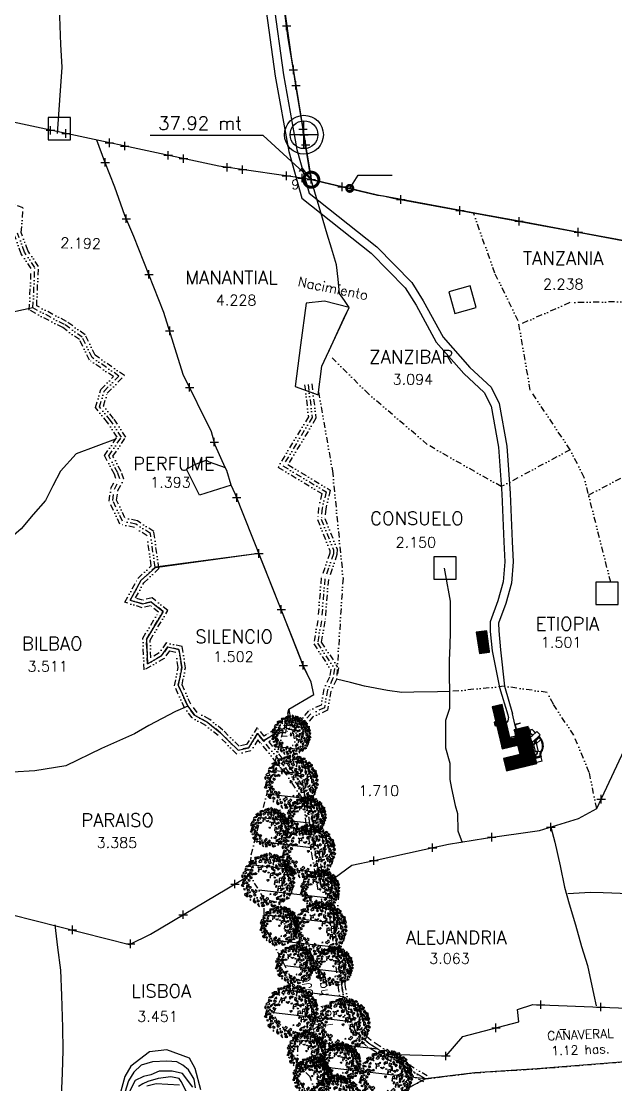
# Model space of a CAD drawing. Extents: x 14987 to 27544, y 5584 to 8136.
# Drawn here: x 26630 to 27125, y 6214 to 7097 of the extents above; entities that cross this region are included whole.
import ezdxf
from ezdxf.enums import TextEntityAlignment as Align

# ---------------------------------------------------------------- set-up
doc = ezdxf.new("R2010")
doc.units = 0
doc.header["$LTSCALE"] = 10
doc.header["$MEASUREMENT"] = 0
doc.header["$PDMODE"] = 2
doc.header["$PDSIZE"] = 3.5
for name, pattern in [('DASHDOT', [1, 0.5, -0.25, 0, -0.25]), ('DIVIDE', [1.25, 0.5, -0.25, 0, -0.25, 0, -0.25]), ('HIDDEN', [0.375, 0.25, -0.125])]:
    doc.linetypes.add(name, pattern=pattern)
doc.layers.get('0').update_dxf_attribs({"linetype": 'CONTINUOUS'})
for name, color, linetype in [('ANDEN', 11, 'CONTINUOUS'), ('ARBOL4', 76, 'CONTINUOUS'), ('AREA', 2, 'CONTINUOUS'), ('CANO', 5, 'DIVIDE'), ('CERCO', 2, 'CONTINUOUS'), ('CUBIERTA', 30, 'CONTINUOUS'), ('DINTEL', 8, 'HIDDEN'), ('DIV-', 5, 'CONTINUOUS'), ('HOJA', 8, 'CONTINUOUS'), ('LIMITE', 6, 'CONTINUOUS'), ('MOJON', 2, 'CONTINUOUS'), ('MURO BAJO', 3, 'CONTINUOUS'), ('PL', 3, 'CONTINUOUS'), ('PROY', 8, 'HIDDEN'), ('PUA', 1, 'CONTINUOUS'), ('R', 1, 'CONTINUOUS'), ('r-100', 6, 'CONTINUOUS'), ('R-100B', 6, 'CONTINUOUS'), ('R60', 2, 'CONTINUOUS'), ('RASTROJO', 2, 'DASHDOT'), ('SOLID', 253, 'CONTINUOUS')]:
    doc.layers.add(name, color=color, linetype=linetype)
doc.styles.add('ATTR', font='romans.shx', dxfattribs={"width": 0.8, "height": 0.7})
doc.styles.add('SIMPLEX', font='simplex', dxfattribs={"height": 8})
pattern_1 = [(0, (-257.8881, 0), (0, 0.3175), [])]

# ---------------------------------------------------------------- blocks, each defined once
blk = doc.blocks.new('DEC1')
for points in [[(-27.902623, 48.490098), (-28.642653, 45.945318), (-26.266303, 45.915268), (-25.694743, 47.690008)], [(-22.482173, 47.292998), (-22.915303, 48.664658), (-25.556323, 50.836408), (-20.701343, 52.081818), (-20.707443, 47.864548)], [(-17.061733, 46.095918), (-21.688173, 40.867878), (-18.577893, 39.165388), (-13.789101, 40.946228), (-14.889992, 43.454908), (-16.965533, 43.184148)], [(-17.825703, 50.144688), (-15.340965, 55.637398), (-11.893769, 55.475018), (-12.802246, 52.160138), (-14.540878, 53.429518), (-15.347061, 51.420148), (-14.679306, 50.283108)], [(-12.70607, 49.248398), (-13.313744, 45.632738), (-10.937401, 45.602688), (-9.258873, 49.086028)], [(-10.286347, 57.002498), (-6.636353, 53.173978), (-4.977264, 55.300948), (-2.322731, 54.024758), (-2.654549, 58.704078), (-5.640907, 57.002498)], [(-2.654549, 51.047028), (-4.645447, 48.494678), (-3.318176, 45.091538), (-1.990913, 46.793108)], [(2.322716, 47.218508), (-1.327278, 43.815368), (-0.66365, 40.412228), (3.318161, 37.009098), (6.636337, 38.710668), (2.654526, 40.837618), (5.309077, 44.666158)], [(2.096443, 60.253408), (0.995445, 56.151728), (3.318161, 54.875548), (7.299967, 55.726328)], [(2.654526, 51.897798), (6.304517, 49.345458), (10.949967, 51.047028), (8.959067, 52.748598), (6.304517, 51.897798)], [(13.272677, 57.002498), (10.949967, 55.726328), (12.609047, 54.024758), (14.268137, 54.875548)], [(19.245397, 47.643888), (12.277227, 47.218508), (13.272677, 43.815368), (17.918117, 41.688418), (18.913577, 44.240768), (17.254487, 45.516938)], [(16.259037, 52.323198), (16.922667, 53.599378), (16.590857, 57.002498), (20.904477, 54.450148), (17.918117, 51.472418)], [(21.568117, 51.047028), (27.209017, 53.173978), (29.531737, 50.621628), (26.545377, 48.920058), (26.213557, 51.047028), (24.222657, 50.196248), (23.890837, 48.920058)], [(24.554477, 46.793108), (21.568117, 44.666158), (23.227197, 42.964588), (26.877177, 44.240768)], [(31.522627, 48.069288), (29.863537, 46.367708), (28.536287, 43.389968), (32.186277, 45.516938)], [(-44.561383, 31.831348), (-39.273253, 31.705098), (-39.604093, 34.382268), (-36.824663, 35.356908), (-40.368063, 38.431048), (-41.276543, 35.116178)], [(-42.472623, 24.672728), (-44.131713, 23.396548), (-42.804433, 22.971158)], [(-38.104163, 42.886048), (-35.982343, 39.207198), (-33.437553, 39.947208), (-31.223573, 43.364378)], [(-32.518103, 32.329788), (-36.831723, 28.075868), (-31.854473, 28.926648)], [(-31.801213, 37.372358), (-27.415503, 38.148518), (-25.333863, 42.636518), (-27.944843, 42.431948), (-29.220293, 39.953298)], [(-22.563583, 30.628218), (-22.563583, 28.501248), (-21.568133, 29.352038)], [(-12.277245, 32.755178), (-14.599968, 30.628218), (-13.604515, 29.777438), (-11.2818, 30.628218)], [(-5.640907, 20.844198), (-7.963623, 18.291858), (-11.2818, 20.418808), (-11.2818, 22.120378), (-7.963623, 20.844198), (-4.313629, 22.971158)], [(-7.299988, 42.539188), (-9.290886, 39.136068), (-5.640907, 37.859878), (-3.981812, 39.136068)], [(-1.990913, 33.180578), (-4.977264, 30.628218), (-3.318176, 27.225088), (-0.99546, 30.202838)], [(6.636337, 30.628218), (6.304517, 25.523518), (13.272677, 21.269598), (14.931767, 22.120378), (9.290877, 25.098128), (12.277227, 29.352038)], [(10.949967, 39.136068), (9.622697, 36.158308), (10.618147, 33.605958), (10.949967, 36.158308)], [(15.927217, 35.307528), (16.922667, 29.777438), (14.268137, 28.075868), (17.918117, 26.799688), (19.245397, 31.479008)], [(21.568117, 28.075868), (20.240847, 25.098128), (22.231747, 24.247348), (23.890837, 25.948898)], [(23.890837, 30.202838), (21.568117, 37.009098), (25.218107, 32.329788)], [(25.549927, 37.859878), (32.186277, 39.561448), (34.177167, 43.389968), (33.181717, 35.307528), (29.199917, 34.882128)], [(29.531737, 34.031358), (28.536287, 31.053608), (36.499887, 31.479008), (33.181717, 34.456738)], [(29.863537, 27.650488), (28.536287, 22.971158), (30.527177, 17.441068), (32.186277, 20.418808), (29.863537, 22.120378)], [(35.504437, 27.650488), (36.168077, 22.120378), (39.154437, 21.694998), (40.813507, 23.821948)], [(36.831707, 44.240768), (35.836257, 42.539188), (37.163527, 41.263018), (40.481707, 41.688418)], [(37.495347, 38.285278), (35.836257, 35.732928), (38.158977, 34.031358), (41.477157, 34.031358), (38.158977, 35.307528)], [(40.813507, 40.412228), (40.481707, 39.136068), (42.804427, 37.434478), (45.458957, 37.859878)], [(44.795317, 26.374298), (42.804427, 28.075868), (42.472607, 29.777438), (43.799877, 31.053608), (46.454417, 29.352038)], [(49.772577, 26.799688), (48.445307, 25.098128), (50.436227, 23.396548), (53.754397, 25.523518)], [(-52.427143, -0.850769), (-55.081683, 0.4254), (-56.077133, -5.104706), (-55.081683, -6.380875), (-50.436243, -6.380875), (-51.099873, -5.104706), (-53.754413, -4.253914)], [(-52.427143, 19.568028), (-50.104423, 20.844198), (-46.786243, 17.441068), (-49.108973, 14.888718), (-53.754413, 14.463338), (-54.418043, 17.441068)], [(-48.445333, 5.530108), (-46.786243, 3.828518), (-44.795343, 5.104708)], [(-45.127153, 9.784018), (-44.463523, 14.463338), (-38.490813, 18.717258), (-39.818083, 15.739508)], [(-30.195383, 13.187148), (-28.536293, 17.866458), (-25.218123, 16.164898), (-26.213573, 13.187148), (-27.872663, 14.463338)], [(-0.66365, 1.276169), (-2.322731, 0.4254), (-1.327278, -0.425384), (0, 0)], [(-0.66365, 18.717258), (0.663628, 19.142638), (1.659081, 17.441068), (-0.66365, 16.590288)], [(18.581767, 15.739508), (16.922667, 13.187148), (19.245397, 11.060198), (21.236297, 11.910978), (19.577217, 13.612548)], [(29.531737, 7.231658), (31.854457, 4.679318), (32.186277, 0), (35.504437, 3.403137), (33.513537, 9.784018)], [(40.481707, 17.015668), (43.799877, 11.910978), (41.477157, 8.507848), (41.145337, 11.910978)], [(46.454417, 20.844198), (44.463497, 22.120378), (42.472607, 21.269598), (42.804427, 19.568028), (45.458957, 19.142638)], [(46.454417, 6.380878), (46.122607, 4.679318), (43.468057, 5.104708), (43.799877, 7.657058)], [(49.440767, 0.4254), (49.772577, -4.679306), (43.799877, -7.231651), (47.449857, -3.828529)], [(48.777127, 16.164898), (48.445307, 12.761768), (50.768037, 11.060198), (52.095307, 13.187148)], [(51.099847, 20.418808), (52.095307, 16.590288), (56.077117, 13.187148), (54.418027, 17.866458)], [(52.095307, 5.955488), (54.086217, 3.403137), (55.745307, 4.679318), (54.418027, 8.082458)], [(-50.768053, -17.015672), (-50.436243, -19.993412), (-52.427143, -19.568022), (-52.758963, -16.590282)], [(-47.449883, -17.015672), (-46.454433, -9.784004), (-41.145353, -6.806266), (-44.131713, -11.06018)], [(30.195357, -3.828529), (28.536287, -5.53009), (29.863537, -6.806266)], [(47.118057, -15.739494), (45.127137, -17.866462), (46.122607, -22.120372), (48.445307, -19.568022)], [(50.436227, -9.784004), (51.099847, -13.187141), (53.754397, -13.187141), (55.413487, -10.634796), (53.090757, -11.06018)], [(-45.458983, -31.478992), (-46.786243, -26.799672), (-44.463523, -23.396552), (-43.468073, -26.374292), (-44.463523, -28.075852)], [(-28.204473, -43.389972), (-32.518103, -44.240752), (-30.195383, -47.218492), (-26.545393, -46.367702)], [(20.572657, -34.456732), (16.922667, -37.859872), (18.249947, -39.986832), (21.236297, -38.285262)], [(24.554477, -39.561442), (23.890837, -40.837612), (27.872647, -44.666142), (34.508987, -42.539172), (32.186277, -40.412222), (27.872647, -41.688402)], [(38.158977, -36.583692), (38.822617, -39.136042), (45.127137, -37.434482)], [(48.113497, -26.799672), (45.127137, -28.501252), (45.458957, -32.755162), (47.118057, -30.202822)], [(-11.2818, -55.300932), (-13.936333, -51.472412), (-10.286347, -51.472412), (-7.963623, -52.323192)], [(9.622697, -56.151712), (6.304517, -54.024762), (8.295417, -52.748592), (8.959067, -53.173982), (12.277227, -53.173982), (12.277227, -51.472412), (15.595407, -51.897802), (14.268137, -54.024762)], [(22.563567, -50.621622), (25.218107, -49.770842), (22.563567, -48.069272)]]:
    blk.add_lwpolyline(points, close=True)
at = {"style": 'ATTR', "width": 0.8, "flags": 9}
blk.add_attdef('ESTCODE', (0, 0), '', height=0.7, dxfattribs=at)
blk = doc.blocks.new('A$C3B855193')
for p, q in [((3.91, 4.03), (4.16, 4.03)), ((4.04, 3.91), (4.04, 4.16))]:
    blk.add_line(p, q)
for points in [[(1.36, 6.69), (1.18, 6.59), (1.15, 6.73), (1.33, 6.83)], [(1.45, 6.48), (1.94, 6.62), (2.27, 6.36), (1.92, 6.43)], [(2.34, 7.24), (2.35, 7.44), (1.97, 7.36), (1.92, 7.26), (2.05, 6.96), (2.11, 7.04), (2.09, 7.23)], [(2.86, 7.16), (2.8, 7.01), (2.93, 6.92)], [(3.22, 7.07), (3.54, 7.15), (3.97, 6.89), (3.75, 6.89)], [(3.64, 7.8), (3.79, 7.69), (3.66, 7.38), (3.44, 7.46), (3.28, 7.74), (3.45, 7.87)], [(4.24, 7.3), (4.11, 7.38), (4.12, 7.28)], [(5, 6.88), (4.61, 7.04), (4.8, 6.74)], [(4.64, 7.63), (4.78, 7.29), (4.94, 7.39), (5.08, 7.24), (5.17, 7.55), (4.94, 7.51)], [(5.52, 7.52), (5.34, 7.29), (5.46, 7.15), (5.74, 7.1)], [(5.34, 6.97), (5.51, 6.71), (5.85, 6.7), (5.77, 6.87), (5.58, 6.88)], [(6.3, 6.27), (5.84, 6.42), (5.82, 6.18), (6.06, 5.92), (6.19, 6.06), (6.12, 6.19)], [(6.16, 7.03), (5.97, 7.01), (6.04, 6.85), (6.17, 6.87)], [(6.23, 6.65), (6.3, 6.72), (6.37, 6.94), (6.58, 6.67), (6.31, 6.55)], [(6.54, 6.43), (6.95, 6.42), (7.04, 6.2), (6.8, 6.17), (6.84, 6.31), (6.69, 6.31), (6.63, 6.24)], [(0.3, 4.54), (0.13, 4.79), (0, 4.56), (0.15, 4.35)], [(0.93, 5.59), (0.62, 5.73), (0.52, 5.58), (0.71, 5.44)], [(0.58, 5.96), (0.85, 6.17), (1.13, 6.12), (0.96, 5.97), (0.83, 5.99)], [(1.76, 5.49), (1.44, 5.63), (1.35, 5.48), (1.54, 5.34)], [(1.83, 4.93), (1.51, 5.07), (1.41, 4.93), (1.6, 4.78)], [(2.93, 5.95), (2.59, 5.83), (2.51, 5.27), (2.61, 5.19), (2.65, 5.63), (3, 5.56)], [(3.85, 6.21), (4.19, 6.23), (4.17, 5.97), (3.95, 5.96), (3.99, 6.1)], [(4.65, 5.08), (4.31, 4.96), (4.23, 4.4), (4.33, 4.32), (4.37, 4.76), (4.72, 4.68)], [(5, 4.86), (4.78, 4.93), (4.82, 5.2), (4.93, 5.25), (4.94, 5), (5.18, 4.83)], [(5.16, 6.2), (5.03, 6.14), (5.11, 6.1)], [(5.58, 5.6), (5.38, 5.69), (5.36, 5.61), (5.47, 5.48)], [(5.89, 4.96), (5.65, 5.08), (5.47, 4.88), (5.73, 4.82)], [(6.34, 5.55), (6.07, 5.59), (6.09, 5.32), (6.21, 5.25)], [(6.9, 5.07), (6.58, 5.21), (6.39, 5.07), (6.28, 4.73), (6.48, 4.56), (6.5, 4.87), (6.82, 4.81)], [(6.62, 6.08), (6.37, 6.02), (6.44, 5.87), (6.7, 5.86)], [(7.01, 5.49), (6.79, 5.55), (6.61, 5.37), (6.76, 5.33)], [(7.18, 6.14), (7.04, 5.8), (7.22, 5.75), (7.21, 5.55), (7.5, 5.7), (7.31, 5.84)], [(7.21, 5.18), (7.15, 4.87), (7.38, 4.62), (7.43, 4.8), (7.31, 4.94)], [(7.72, 5.44), (7.43, 5.4), (7.42, 5.21), (7.58, 4.98)], [(7.82, 4.64), (7.68, 4.75), (7.62, 4.6), (7.72, 4.52)], [(0, 3.13), (0.17, 3.41), (0.27, 3.17), (0.28, 3)], [(0.67, 4.04), (0.35, 4.18), (0.25, 4.03), (0.44, 3.89)], [(0.77, 4.57), (0.46, 4.71), (0.36, 4.56), (0.55, 4.42)], [(1, 3.6), (0.68, 3.73), (0.58, 3.59), (0.77, 3.45)], [(1.35, 3.97), (1.04, 4.11), (0.94, 3.97), (1.13, 3.83)], [(1.62, 4.4), (1.31, 4.54), (1.21, 4.4), (1.4, 4.26)], [(3.89, 4), (3.8, 4.09), (3.77, 4), (3.83, 3.93)], [(5.01, 4.48), (5.07, 4.41), (4.99, 4.3), (4.87, 4.42)], [(5.3, 4.07), (4.97, 3.95), (4.89, 3.39), (4.99, 3.31), (5.02, 3.75), (5.38, 3.67)], [(5.34, 3.17), (5.13, 3.21), (5.06, 3), (5.17, 2.9), (5.23, 3.05)], [(5.96, 4.34), (5.63, 4.22), (5.55, 3.66), (5.65, 3.58), (5.68, 4.02), (6.04, 3.95)], [(6.21, 3.32), (5.98, 3.32), (5.98, 3.17), (6.14, 3.11)], [(6.51, 3.88), (6.19, 3.66), (6.01, 3.79), (6.03, 3.52), (6.36, 3.56)], [(6.62, 4.3), (6.4, 4.3), (6.26, 4.17), (6.43, 4.22)], [(6.41, 3.23), (6.78, 3.56), (6.58, 3.2)], [(6.94, 3.33), (7.23, 2.96), (7.53, 2.94), (6.99, 2.78), (6.85, 3.02)], [(7.39, 4), (7.17, 4.44), (6.98, 4.28), (6.98, 3.92), (7.17, 3.93), (7.2, 4.07)], [(7.48, 3.64), (7.26, 3.77), (7.2, 3.62), (7.38, 3.42)], [(7.75, 3.23), (7.6, 3.29), (7.37, 3.3), (7.61, 3.12)], [(7.61, 4.32), (7.71, 4.31), (7.91, 4.43), (7.87, 4.08), (7.6, 4.19)], [(7.67, 3.95), (7.96, 3.65), (7.86, 3.43), (7.67, 3.57), (7.8, 3.65), (7.69, 3.76), (7.6, 3.74)], [(0.52, 1.78), (0.56, 2.05), (0.7, 1.96), (0.69, 1.9), (0.78, 1.69), (0.89, 1.74), (0.95, 1.51), (0.78, 1.54)], [(1.23, 2.53), (0.91, 2.67), (0.81, 2.53), (1, 2.39)], [(1.48, 2.94), (1.16, 3.08), (1.06, 2.93), (1.25, 2.79)], [(1.58, 1.6), (1.26, 1.74), (1.17, 1.6), (1.36, 1.45)], [(1.38, 2.19), (1.23, 2.25), (1.18, 2.13)], [(1.85, 2.48), (1.53, 2.62), (1.43, 2.48), (1.62, 2.34)], [(2.07, 2.54), (1.97, 2.32), (1.68, 2.17), (1.99, 2.05), (2.34, 2.35)], [(2.21, 1.79), (1.9, 1.93), (1.8, 1.79), (1.99, 1.64)], [(3.12, 1.73), (3.02, 1.51), (2.73, 1.36), (3.04, 1.24), (3.39, 1.55)], [(4.41, 1.9), (4.26, 1.96), (4.21, 1.84)], [(5.1, 2.24), (5, 2.03), (4.71, 1.88), (5.02, 1.76), (5.37, 2.06)], [(5.8, 3.14), (5.47, 3.03), (5.39, 2.47), (5.49, 2.38), (5.52, 2.82), (5.88, 2.75)], [(6.02, 1.81), (5.79, 1.46), (5.51, 1.52), (5.71, 1.63)], [(6.41, 2.78), (6.07, 2.74), (5.78, 2.46), (6.01, 2.44), (6.06, 2.63)], [(6.56, 2.42), (6.23, 2.23), (6.28, 2.03), (6.46, 1.98)], [(6.43, 1.54), (6.46, 1.7), (6.35, 1.8), (6.25, 1.74), (6.29, 1.56)], [(6.81, 2.98), (6.59, 2.96), (6.83, 2.46), (6.93, 2.76)], [(6.74, 1.8), (6.79, 1.97), (6.89, 2.04), (7.01, 1.99), (6.97, 1.77)], [(7.29, 2.59), (7.09, 2.62), (7.04, 2.43), (7.13, 2.22), (7.12, 2.46)], [(7.52, 2.43), (7.43, 2.42), (7.38, 2.22), (7.48, 2.07)], [(7.65, 2.79), (7.52, 2.81), (7.47, 2.69), (7.59, 2.49)], [(1.23, 1.11), (1.35, 0.96), (1.39, 1.18)], [(1.98, 1.28), (1.88, 1.29), (1.75, 0.93), (2.07, 0.57), (2.14, 0.77), (1.94, 1.01)], [(2.43, 1.39), (2.28, 1.44), (2.23, 1.32)], [(2.71, 0.92), (2.39, 1.06), (2.29, 0.91), (2.48, 0.77)], [(2.55, 0.5), (2.4, 0.38), (2.68, 0.03)], [(3.1, 1.09), (2.95, 1.15), (2.9, 1.03)], [(3.33, 0.59), (3.01, 0.73), (2.91, 0.58), (3.1, 0.44)], [(3.44, 0.13), (3.25, 0.27), (2.99, 0.14), (3.2, 0.1)], [(3.79, 1.44), (3.69, 1.22), (3.4, 1.07), (3.71, 0.95), (4.06, 1.26)], [(3.84, 0.76), (3.53, 0.9), (3.43, 0.76), (3.62, 0.62)], [(4.12, 0.5), (3.93, 0.56), (3.68, 0.39), (3.91, 0.31)], [(4.55, 0.82), (4.24, 0.95), (4.14, 0.81), (4.33, 0.67)], [(4.59, 0.45), (4.39, 0.31), (4.46, 0.14), (4.67, 0.11), (4.58, 0.24)], [(5.21, 0.79), (4.89, 0.63), (4.57, 0.94), (4.88, 0.8)], [(5.51, 1.14), (5.39, 1.12), (5.34, 1.3), (5.52, 1.35)], [(5.63, 0.77), (5.53, 0.58), (5.65, 0.5), (5.83, 0.68)], [(6.19, 1.26), (5.97, 1.19), (5.92, 1), (6.1, 0.97)], [(6.53, 1.23), (6.31, 1.06), (6.2, 0.72), (6.46, 0.95)], [(6.9, 1.49), (6.75, 1.53), (6.7, 1.35), (6.93, 1.2)]]:
    blk.add_lwpolyline(points, close=True)
at = {"xscale": 0.06928556762807148, "yscale": 0.06928556762807148, "zscale": 0.06928556762807148}
blk.add_blockref('DEC1', (4.02, 3.89), dxfattribs=at)
blk = doc.blocks.new('dsgdfsgdfs')
at = {"layer": 'CUBIERTA'}
h = blk.add_hatch(dxfattribs=at)
h.set_pattern_fill('LINE', color=256, scale=0.1, angle=90)
h.set_pattern_definition([(90, (-257.8881, 0), (-0.3175, 2e-17), [])])
h.paths.add_polyline_path([(25677.66, 6009.32), (25658.07, 6009.32), (25652.02, 6003.27), (25683.71, 6003.27)])
h.paths.add_polyline_path([(25683.71, 6015.37), (25677.22, 6015.37), (25673.97, 6012.12), (25673.97, 6012.12), (25670.72, 6015.37), (25662.52, 6015.37), (25657.27, 6010.12), (25658.07, 6009.32), (25677.66, 6009.32)])
h.paths.add_polyline_path([(25702.37, 6024.42), (25674.92, 6024.42), (25673.97, 6023.47), (25677.22, 6020.22), (25706.57, 6020.22)])
h.paths.add_polyline_path([(25706.57, 6028.62), (25670.92, 6028.62), (25670.72, 6028.62), (25674.92, 6024.42), (25702.37, 6024.42)])
h.paths.add_polyline_path([(25662.52, 6029.25), (25652.02, 6029.25), (25657.27, 6024)])
h = blk.add_hatch(dxfattribs=at)
h.set_pattern_fill('LINE', color=256, scale=0.1)
h.set_pattern_definition(pattern_1)
h.paths.add_polyline_path([(25662.52, 6029.25), (25657.27, 6024), (25657.27, 6010.12), (25662.52, 6015.37)])
h.paths.add_polyline_path([(25657.27, 6024), (25652.02, 6029.25), (25652.02, 6003.27), (25658.07, 6009.32), (25657.27, 6010.12)])
h = blk.add_hatch(dxfattribs=at)
h.set_pattern_fill('LINE', color=256, scale=0.1)
h.set_pattern_definition(pattern_1)
h.paths.add_polyline_path([(25670.72, 6028.62), (25670.72, 6015.37), (25673.97, 6012.12), (25673.97, 6023.47), (25674.92, 6024.42)])
h = blk.add_hatch(dxfattribs=at)
h.set_pattern_fill('LINE', color=256, scale=0.1)
h.set_pattern_definition(pattern_1)
h.paths.add_polyline_path([(25706.57, 6028.62), (25702.37, 6024.42), (25706.57, 6020.22)])
h.paths.add_polyline_path([(25677.22, 6020.22), (25673.97, 6023.47), (25673.97, 6012.12), (25677.22, 6015.37)])
h = blk.add_hatch(dxfattribs=at)
h.set_pattern_fill('LINE', color=256, scale=0.1)
h.set_pattern_definition(pattern_1)
h.paths.add_polyline_path([(25683.71, 6015.37), (25677.66, 6009.32), (25683.71, 6003.27)])
at = {"layer": 'ANDEN'}
for p, q in [((25678.57, 6020.22), (25678.57, 6015.37)), ((25677.22, 6018.97), (25678.57, 6018.97)), ((25677.22, 6016.02), (25678.57, 6016.02)), ((25678.57, 6018.97), (25678.57, 6016.02)), ((25688.13, 6013.57), (25697.04, 6013.57)), ((25653.02, 5998.71), (25653.02, 6003.27)), ((25656.37, 5998.71), (25656.37, 6003.27)), ((25659.76, 6003.27), (25656.87, 6003.27)), ((25656.87, 5998.91), (25656.87, 6003.27)), ((25659.76, 6002.77), (25657.37, 6002.77)), ((25659.76, 6001.77), (25659.76, 6003.27)), ((25659.91, 6003.27), (25659.91, 6001.77)), ((25661.96, 6003.27), (25661.96, 6001.77)), ((25662.12, 6002.07), (25668.09, 6002.07)), ((25670.21, 6002.74), (25669.16, 6002.74)), ((25671.12, 6003.27), (25670.21, 6002.74)), ((25670.21, 6002.74), (25674.6, 5995.13)), ((25672.97, 6006.67), (25672.97, 6004.34)), ((25675.16, 6003.27), (25675.16, 6002.16)), ((25675.16, 6002.16), (25678.06, 5997.14)), ((25677.01, 6002.41), (25675.52, 6001.55)), ((25677.11, 6002.29), (25675.59, 6001.42)), ((25677.01, 6002.41), (25677.01, 6003.27)), ((25677.16, 6002.38), (25677.16, 6002.92)), ((25680.39, 6002.92), (25680.39, 6000.39)), ((25680.59, 6000.51), (25680.59, 6002.92)), ((25653.02, 5998.71), (25656.37, 5998.71)), ((25657.83, 5998.91), (25656.37, 5998.91)), ((25671.29, 6000.07), (25662.54, 6000.07)), ((25668.17, 6000.07), (25670.52, 5995.79)), ((25668.57, 5999.57), (25671, 5999.57)), ((25669.2, 6000.88), (25671.28, 6000.88)), ((25669.2, 6000.73), (25671.36, 6000.73)), ((25671, 5999.57), (25672.55, 5996.68)), ((25671.29, 6000.07), (25673.23, 5996.49)), ((25673.67, 5996.74), (25672.27, 5995.94)), ((25678.06, 5997.14), (25674.6, 5995.13)), ((25675.59, 6001.42), (25675.51, 6001.37)), ((25677.13, 5998.75), (25680.39, 6000.62)), ((25677.23, 5998.57), (25680.59, 6000.51))]:
    blk.add_line(p, q, dxfattribs=at)
for points in [[(25697.04, 6017.57), (25694.48, 6017.57)], [(25662.12, 6001.98), (25662.12, 6002.07)], [(25668.09, 6001.85), (25668.09, 6002.07)], [(25677.01, 6002.92), (25682.41, 6002.92), (25682.41, 6003.27)], [(25677.16, 6002.42), (25680.39, 6002.42)], [(25672.55, 5996.68), (25672.04, 5996.38)]]:
    blk.add_lwpolyline(points, dxfattribs=at)
for points in [[(25672.55, 5996.68), (25672.04, 5996.38, -0.245433), (25662.73, 5996.66, -0.072549), (25660.85, 5998.07, 0.166957), (25657.85, 5999.41), (25657.37, 5999.41), (25657.37, 6002.77)], [(25673.77, 5996.57), (25672.37, 5995.76, -0.24597), (25662.39, 5996.04, -0.072026), (25660.36, 5997.57, 0.164428), (25657.82, 5998.71), (25656.37, 5998.71)]]:
    blk.add_lwpolyline(points, format="xyb", dxfattribs=at)
for centre, radius, start, end in [((25694.47, 6021.42), 3.85, 198.14777, 270.07392), ((25660.94, 6001.92), 1.18, 187.275, 3.11209), ((25660.94, 6001.92), 1.04, 188.32565, 351.67435), ((25669.17, 6001.81), 1.08, 178.02087, 271.89519), ((25669.17, 6001.81), 0.928, 90, 271.89519), ((25677.06, 6002.38), 0.1, 300, 0), ((25657.4, 5994.37), 4.56, 47.13708, 84.66064), ((25666.64, 6003.81), 8.65, 224.81719, 241.32911), ((25662.68, 5998.52), 1.55, 95.23389, 227.4475), ((25667.65, 6005.43), 10.56, 240.74795, 295.99079), ((25668.57, 5999.77), 0.2, 210, 270)]:
    blk.add_arc(centre, radius, start, end, dxfattribs=at)
blk.add_spline([(25662.54, 6000.07), (25661.98, 6000.24), (25661.31, 6000.79)], degree=3, dxfattribs=at)
at = {"layer": 'CUBIERTA'}
for p, q in [((25652.02, 6029.25), (25657.27, 6024)), ((25662.52, 6029.25), (25657.27, 6024)), ((25670.72, 6028.62), (25674.92, 6024.42)), ((25706.57, 6028.62), (25702.37, 6024.42)), ((25657.27, 6024), (25657.27, 6010.12)), ((25673.97, 6023.47), (25674.92, 6024.42)), ((25674.92, 6024.42), (25702.37, 6024.42)), ((25706.57, 6020.22), (25702.37, 6024.42)), ((25657.27, 6010.12), (25662.52, 6015.37)), ((25670.72, 6015.37), (25673.97, 6012.12)), ((25677.22, 6015.37), (25673.97, 6012.12)), ((25677.66, 6009.32), (25683.71, 6015.37)), ((25652.02, 6003.27), (25658.07, 6009.32)), ((25657.27, 6010.12), (25658.07, 6009.32)), ((25677.66, 6009.32), (25658.07, 6009.32)), ((25677.66, 6009.32), (25683.71, 6003.27))]:
    blk.add_line(p, q, dxfattribs=at)
for points in [[(25670.72, 6015.37), (25662.52, 6015.37), (25662.52, 6029.25), (25652.02, 6029.25), (25652.02, 6003.27), (25683.71, 6003.27), (25683.71, 6015.37), (25677.22, 6015.37)], [(25657.27, 6010.12), (25662.52, 6015.37), (25662.52, 6029.25), (25657.27, 6024), (25657.27, 6010.12)], [(25670.92, 6028.62), (25670.92, 6028.62), (25670.72, 6028.62), (25670.72, 6015.37)], [(25677.22, 6015.37), (25677.22, 6020.22), (25706.57, 6020.22), (25706.57, 6028.62), (25670.92, 6028.62)], [(25673.97, 6012.12), (25673.97, 6023.47), (25677.22, 6020.22)]]:
    blk.add_lwpolyline(points, dxfattribs=at)
for points in [[(25652.02, 6029.25), (25652.02, 6003.27), (25658.07, 6009.32), (25657.27, 6010.12), (25657.27, 6024)], [(25670.72, 6028.62), (25670.72, 6015.37), (25673.97, 6012.12), (25673.97, 6023.47), (25674.92, 6024.42)], [(25683.71, 6015.37), (25677.66, 6009.32), (25683.71, 6003.27)]]:
    blk.add_lwpolyline(points, close=True, dxfattribs=at)
at = {"layer": 'DINTEL'}
for points in [[(25690.77, 6029.47), (25693.62, 6029.47)], [(25690.77, 6029.17), (25693.62, 6029.17)]]:
    blk.add_lwpolyline(points, dxfattribs=at)
at = {"layer": 'MURO BAJO'}
for p, q in [((25693.77, 6029.92), (25690.62, 6029.92)), ((25690.62, 6029.92), (25690.62, 6028.62)), ((25690.77, 6028.62), (25690.77, 6029.77)), ((25690.77, 6029.77), (25693.62, 6029.77)), ((25693.62, 6029.77), (25693.62, 6028.62)), ((25693.77, 6028.62), (25693.77, 6029.92))]:
    blk.add_line(p, q, dxfattribs=at)
for points in [[(25683.71, 6013.57), (25688.11, 6013.57), (25688.11, 6008.79), (25688.11, 6008.79)], [(25683.71, 6013.27), (25687.81, 6013.27), (25687.81, 6009.09), (25687.81, 6009.09)]]:
    blk.add_lwpolyline(points, dxfattribs=at)

msp = doc.modelspace()

# ---------------------------------------------------------------- hatches: boundary and pattern name
at = {"layer": 'CUBIERTA'}
h = msp.add_hatch(dxfattribs=at)
h.set_pattern_fill('ANSI31', color=256)
h.set_pattern_definition([(45, (2655.2752, 0), (-0.08838834765, 0.08838834765), [])])
edge = h.paths.add_edge_path()
edge.add_line((27008.851, 6589.581), (27011.589, 6571.863))
edge.add_line((27011.589, 6571.863), (27020.004, 6573.164))
edge.add_line((27020.004, 6573.164), (27017.619, 6590.936))
edge.add_line((27017.619, 6590.936), (27008.851, 6589.759))

# ---------------------------------------------------------------- linework, layer by layer
at = {"layer": 'AREA'}
msp.add_point((26871.683, 6966.017), dxfattribs=at)
at = {"layer": 'CANO'}
for points in [[(26832.548, 6503.359), (26826.725, 6510.477), (26817.78, 6496.343), (26811.694, 6494.982), (26798.173, 6508.335), (26787.203, 6517.17), (26776.678, 6523.059), (26771.467, 6529.79), (26764.192, 6545.895), (26766.962, 6560.185), (26764.273, 6577.777), (26751.113, 6580.787), (26745.076, 6572.392), (26738.264, 6568.434), (26737.626, 6583.179), (26752.341, 6607.614), (26739.299, 6618.188), (26731.327, 6616.267), (26725.453, 6618.135), (26732.339, 6630.656), (26744.922, 6642.625), (26740.677, 6673.385), (26727.058, 6682.282), (26716.709, 6684.615), (26709.696, 6699.539), (26710.849, 6707.54), (26715.715, 6716.986), (26713.508, 6723.338), (26706.749, 6736.104), (26717.316, 6751.804), (26707.143, 6767.395), (26698.827, 6777.653), (26702.035, 6788.371), (26716.391, 6803.062), (26691.851, 6819.891), (26683.617, 6836.853), (26668.112, 6847.958), (26643.289, 6860.944), (26644.797, 6893.699), (26635.875, 6906.839), (26630.382, 6921.829), (26632.147, 6942.376), (26623.415, 6945.266)], [(26831.874, 6499.446), (26827.036, 6505.359), (26819.649, 6493.687), (26810.751, 6491.698), (26796.173, 6506.094), (26785.518, 6514.676), (26774.68, 6520.74), (26768.879, 6528.233), (26761.066, 6545.53), (26763.918, 6560.246), (26761.616, 6575.308), (26752.386, 6577.419), (26747.138, 6570.121), (26735.482, 6563.348), (26734.59, 6583.953), (26748.425, 6606.927), (26738.561, 6614.925), (26731.216, 6613.155), (26721.065, 6616.382), (26729.935, 6632.51), (26741.74, 6643.739), (26737.892, 6671.621), (26725.871, 6679.475), (26714.618, 6682.011), (26706.599, 6699.077), (26707.952, 6708.467), (26712.459, 6717.217), (26710.75, 6722.137), (26703.257, 6736.289), (26713.717, 6751.83), (26704.715, 6765.626), (26695.499, 6776.995), (26699.373, 6789.939), (26711.751, 6802.607), (26689.499, 6817.867), (26681.251, 6834.858), (26666.536, 6845.397), (26640.204, 6859.172), (26641.754, 6892.84), (26633.186, 6905.46), (26627.336, 6921.422)], [(26829.552, 6497.546), (26827.347, 6500.241), (26821.518, 6491.03), (26809.808, 6488.413), (26794.173, 6503.852), (26783.833, 6512.181), (26772.682, 6518.42), (26766.29, 6526.676), (26757.939, 6545.164), (26760.874, 6560.306), (26758.958, 6572.838), (26753.659, 6574.05), (26749.199, 6567.849), (26732.699, 6558.261), (26731.554, 6584.726), (26744.509, 6606.239), (26737.823, 6611.661), (26731.105, 6610.042), (26716.677, 6614.629), (26727.53, 6634.363), (26738.558, 6644.852), (26735.107, 6669.857), (26724.683, 6676.667), (26712.527, 6679.407), (26703.501, 6698.615), (26705.054, 6709.393), (26709.203, 6717.447), (26707.991, 6720.936), (26699.765, 6736.473), (26710.118, 6751.855), (26702.287, 6763.857), (26692.17, 6776.337), (26696.711, 6791.507), (26707.111, 6802.151), (26687.147, 6815.842), (26678.885, 6832.862), (26664.959, 6842.836), (26637.119, 6857.4), (26638.711, 6891.98), (26630.496, 6904.08), (26624.29, 6921.015)], [(26869.1, 6795.654), (26872.447, 6768.109), (26848.079, 6727.944), (26883.992, 6706.243), (26880.694, 6692.71), (26879.949, 6683.673), (26890.173, 6658.094), (26890.069, 6654.758), (26882.941, 6634.135), (26880.084, 6599.126), (26876.827, 6580.61), (26891.067, 6559.346), (26889.73, 6551.334), (26885.13, 6541.633), (26882.55, 6526.886), (26871.222, 6521.918), (26864.056, 6513.326), (26859.152, 6514.206), (26850.523, 6506.12), (26842.85, 6506.337), (26836.077, 6501.986), (26831.874, 6499.446)], [(26866.122, 6795.292), (26869.344, 6768.777), (26843.955, 6726.93), (26880.556, 6704.814), (26877.723, 6693.191), (26876.901, 6683.215), (26887.155, 6657.561), (26887.084, 6655.307), (26879.982, 6634.756), (26877.105, 6599.508), (26873.663, 6579.942), (26887.912, 6558.665), (26886.84, 6552.241), (26882.245, 6542.55), (26879.872, 6528.987), (26869.37, 6524.381), (26862.869, 6516.586), (26858.199, 6517.424), (26849.373, 6509.153), (26842.008, 6509.362), (26834.49, 6504.532), (26832.548, 6503.359)], [(26872.078, 6796.015), (26875.55, 6767.44), (26852.203, 6728.957), (26887.428, 6707.672), (26883.664, 6692.228), (26882.997, 6684.13), (26893.191, 6658.626), (26893.053, 6654.208), (26885.9, 6633.513), (26883.063, 6598.743), (26879.99, 6581.277), (26894.222, 6560.026), (26892.62, 6550.427), (26888.015, 6540.715), (26885.228, 6524.784), (26873.073, 6519.454), (26865.243, 6510.065), (26860.104, 6510.987), (26851.673, 6503.086), (26843.691, 6503.312), (26837.664, 6499.439), (26836.383, 6498.665)], [(26965.147, 6215.82), (26953.978, 6222.193), (26936.986, 6233.333), (26924.949, 6240.936), (26917.709, 6245.56), (26906.034, 6256.209), (26902.41, 6264.573), (26896.692, 6277.856), (26894.266, 6294.006), (26891.563, 6320.409), (26887.657, 6347.625), (26887.048, 6355.04), (26888.319, 6367.718), (26888.576, 6370.633), (26877.363, 6375.421), (26872.787, 6402.077), (26867.354, 6430.409), (26865.644, 6449.524), (26850.949, 6471.325), (26829.549, 6497.549)], [(26966.634, 6218.426), (26955.546, 6224.752), (26938.61, 6235.856), (26926.557, 6243.469), (26919.541, 6247.95), (26908.531, 6257.992), (26905.164, 6265.762), (26899.601, 6278.685), (26897.243, 6294.382), (26894.541, 6320.775), (26890.64, 6347.961), (26890.06, 6355.013), (26891.306, 6367.436), (26891.756, 6372.538), (26880.044, 6377.539), (26875.739, 6402.613), (26870.329, 6430.826), (26868.563, 6450.56), (26853.36, 6473.115), (26831.874, 6499.446)], [(26968.121, 6221.031), (26957.113, 6227.312), (26940.233, 6238.378), (26928.166, 6246.001), (26921.372, 6250.34), (26911.028, 6259.775), (26907.918, 6266.952), (26902.51, 6279.515), (26900.22, 6294.758), (26897.519, 6321.141), (26893.622, 6348.298), (26893.072, 6354.986), (26894.293, 6367.155), (26894.936, 6374.442), (26882.724, 6379.656), (26878.691, 6403.15), (26873.304, 6431.244), (26871.482, 6451.597), (26855.771, 6474.906), (26836.383, 6498.665)]]:
    msp.add_lwpolyline(points, dxfattribs=at)
at = {"layer": 'CANO', "color": 12, "true_color": 0xd01114}
for points in [[(27087.013, 6741.365), (27053.833, 6790.769), (27043.784, 6848.505), (27024.315, 6888.042), (27006.593, 6938.122)], [(27202.057, 6853.38), (27149.286, 6864.617), (27086.669, 6863.618), (27044.374, 6845.117)], [(27043.343, 6717.958), (27029.715, 6710.653), (26968.19, 6745.637), (26919.557, 6787.467), (26885.348, 6821.293)], [(26877.73, 6789.377), (26889.292, 6723.912), (26898.076, 6634.599), (26892.62, 6550.427)], [(27102.306, 6703.674), (27202.754, 6756.475)], [(27120.685, 6631.196), (27098.642, 6718.123), (27087.013, 6741.365), (27043.343, 6717.958)], [(27109.075, 6443.048), (27102.9, 6473.061), (27089.927, 6504.113), (27073.032, 6529.738), (27067.855, 6539.618), (27032.276, 6544.682), (26986.668, 6540.309)]]:
    msp.add_lwpolyline(points, dxfattribs=at)
at = {"layer": 'CERCO'}
for points in [[(26843.059, 7234.831), (26843.948, 7230.314), (26834.196, 7227.84), (26852.491, 7083.143), (26871.683, 6966.017), (26794.792, 6977.038), (26623.634, 7013.507), (26552.403, 7031.978), (26494.266, 7037.54), (26495.49, 7044.854), (26499.368, 7130.472), (26490.889, 7205.018), (26487.342, 7217.816), (26529.041, 7219.127), (26527.046, 7277.618)], [(26853.028, 6525.725), (26873.865, 6537.973), (26871.532, 6548.177), (26865.788, 6560.097), (26860.589, 6573.629), (26808.63, 6704.141), (26806.573, 6708.362), (26805.139, 6711.963), (26801.517, 6724.184), (26799.98, 6726.545), (26791.624, 6745.027), (26788.82, 6756.104), (26765.192, 6803.884), (26749.147, 6855.438), (26724.117, 6918.69), (26716.693, 6935.883), (26708.417, 6959.501), (26700.086, 6980.55), (26693.249, 6998.674)], [(26871.683, 6966.017), (26926.688, 6952.824), (26931.784, 6952.447), (26939.908, 6950.504), (26960.835, 6946.408), (27001.708, 6939.038), (27101.067, 6920.774), (27134.947, 6914.507), (27187.22, 6904.366), (27235.159, 6895.959), (27299.554, 6886.631)], [(26903.179, 6859.579), (26882.752, 6864.729), (26867.478, 6863.165), (26862.573, 6828.307), (26858.233, 6794.008), (26877.426, 6786.958), (26880.409, 6810.687), (26903.179, 6859.579)], [(26880.044, 6377.539), (26905.379, 6395.905), (26923.905, 6399.902), (26979.318, 6412.052), (26985.746, 6413.584), (27016.52, 6418.608), (27061.567, 6424.726), (27094.015, 6434.922), (27109.075, 6443.048), (27131.904, 6491.752), (27164.336, 6557.596), (27252.47, 6743.522), (27261.844, 6754.855), (27282.975, 6771.639), (27295.221, 6777.847), (27312.398, 6785.917), (27331.746, 6795.682), (27344.847, 6802.702), (27365.632, 6777.569)], [(26805.139, 6711.963), (26778.814, 6703.428), (26767.996, 6725.279), (26774.907, 6729.011), (26784.187, 6732.735), (26786.739, 6731.19), (26799.98, 6726.545)], [(26333.648, 6544.415), (26415.156, 6471.951), (26562.665, 6384.224), (26602.191, 6360.151), (26720.616, 6330.231), (26738.002, 6338.793), (26820.596, 6387.671)], [(26933.574, 6238.988), (26983.764, 6237.489), (26997.7, 6253.61), (27044.285, 6265.769), (27043.282, 6276.109), (27055.993, 6280.337), (27219.739, 6273.81), (27253.304, 6270.912), (27292.95, 6272.554)]]:
    msp.add_lwpolyline(points, dxfattribs=at)
at = {"layer": 'CUBIERTA'}
msp.add_lwpolyline([(27008.851, 6589.581), (27011.589, 6571.863), (27020.004, 6573.164), (27017.619, 6590.936), (27008.851, 6589.759)], dxfattribs=at)
at = {"layer": 'DIV-'}
for points in [[(26660.672, 7004.135), (26662.61, 7031.75), (26664.549, 7059.365), (26663.256, 7078.081), (26661.964, 7117.127), (26661.355, 7145.666), (26659.379, 7172.307), (26654.533, 7195.057), (26648.515, 7225.881)], [(26885.348, 6821.293), (26898.599, 6849.745), (26903.179, 6859.579), (26899.205, 6865.358), (26895.23, 6871.138), (26893.978, 6883.023), (26892.726, 6894.908), (26888.352, 6908.886), (26884.818, 6920.579), (26879.533, 6938.387), (26874.684, 6955.319), (26871.706, 6965.719)], [(26640.204, 6859.172), (26618.081, 6854.424), (26606.699, 6847.319), (26595.318, 6840.215), (26588.489, 6823.164), (26573.124, 6815.065), (26568.002, 6812.365), (26563.449, 6804.977), (26554.344, 6802.703), (26538.515, 6798.434), (26519.506, 6793.291), (26498.086, 6788.304), (26491.176, 6786.789), (26465.567, 6792.331), (26446.503, 6796.167), (26435.975, 6798.156), (26421.179, 6799.861), (26417.764, 6802.514)], [(26708.92, 6750.075), (26676.026, 6738.044), (26663.126, 6723.442), (26656.812, 6711.35), (26650.498, 6699.259), (26640.394, 6687.381), (26630.29, 6675.503), (26611.556, 6659.631), (26599.243, 6653.482), (26586.929, 6647.333), (26566.09, 6645.02), (26550.553, 6646.589)], [(26982.234, 6642.962), (26983.911, 6633.749), (26984.757, 6629.103), (26985.577, 6624.602), (26987.215, 6615.599), (26987.215, 6602.913), (26987.215, 6590.227), (26986.806, 6578.36), (26986.396, 6566.493), (26986.396, 6553.398), (26986.668, 6540.309), (26976.562, 6540.099), (26956.895, 6539.689), (26956.895, 6539.689), (26947.061, 6539.485), (26935.179, 6541.122), (26915.921, 6544.805), (26904.237, 6547.877), (26892.655, 6550.637)], [(26986.668, 6540.309), (26986.625, 6526.134), (26983.314, 6516.214), (26983.314, 6504.824), (26983.314, 6493.434), (26986.993, 6480.943), (26986.993, 6467.349), (26988.281, 6459.633), (26991.408, 6445.488), (26993.247, 6439.058), (26993.615, 6424.505), (26997.108, 6414.935)], [(26768.879, 6528.233), (26758.681, 6523.626), (26736.549, 6512.11), (26724.614, 6505.2), (26697.155, 6492.931), (26667.527, 6478.496), (26641.77, 6474.371), (26623.085, 6473.444), (26600.322, 6474.166), (26593.819, 6474.166)], [(27070.894, 6427.656), (27074.334, 6415.214), (27078.648, 6395.498), (27082.385, 6377.845), (27086.16, 6363.794), (27091.504, 6346.382), (27096.449, 6328.405), (27101.428, 6312.6), (27106.726, 6287.996), (27108.533, 6279.226)], [(27355.336, 6418.896), (27321.29, 6400.006), (27287.932, 6394.753), (27270.244, 6391.968), (27253.082, 6388.351), (27235.92, 6384.734), (27228.102, 6383.327), (27193.765, 6378.312), (27171.388, 6375.298), (27153.666, 6372.908), (27135.846, 6372.334), (27114.462, 6373.023), (27103.77, 6373.367), (27094.377, 6372.727), (27084.985, 6372.088)], [(26658.361, 6346.534), (26660.691, 6327.705), (26663.021, 6308.876), (26664.029, 6287.628), (26664.726, 6261.07), (26665.061, 6242.141), (26664.391, 6223.07), (26663.721, 6203.998), (26663.897, 6183.754), (26664.073, 6163.51)], [(26779.736, 6209.235), (26775.041, 6226.91), (26770.346, 6235.567), (26751.565, 6242.42), (26737.118, 6240.977), (26721.587, 6229.074), (26716.531, 6220.417), (26713.28, 6208.153)], [(26775.402, 6211.038), (26774.318, 6218.253), (26769.623, 6225.828), (26764.928, 6229.795), (26759.872, 6232.681), (26751.565, 6233.042), (26739.646, 6232.681), (26730.255, 6229.795), (26724.116, 6224.024), (26719.782, 6216.81), (26716.531, 6207.071)], [(26773.235, 6211.399), (26764.567, 6222.942), (26755.899, 6224.745), (26745.064, 6224.745), (26738.201, 6221.86), (26732.061, 6220.417), (26725.199, 6217.17), (26720.143, 6207.431)], [(26769.262, 6204.906), (26763.483, 6216.088), (26761.677, 6218.613), (26754.815, 6220.056), (26744.341, 6218.613), (26735.673, 6216.088), (26731.7, 6214.285), (26728.088, 6212.121)], [(26762.039, 6213.203), (26742.535, 6214.285), (26734.951, 6212.481)]]:
    msp.add_lwpolyline(points, dxfattribs=at)
for points in [[(26652.751, 6998.774), (26671.347, 6998.774), (26671.347, 7017.346), (26652.751, 7017.346)], [(26990.931, 6854.592), (27008.862, 6859.52), (27003.94, 6877.428), (26986.009, 6872.5)], [(26973.655, 6633.749), (26992.251, 6633.749), (26992.251, 6652.32), (26973.655, 6652.32)], [(27108.198, 6612.625), (27126.793, 6612.625), (27126.793, 6631.196), (27108.198, 6631.196)]]:
    msp.add_lwpolyline(points, close=True, dxfattribs=at)
at = {"layer": 'HOJA'}
for points in [[(26848.143, 7117.528), (26855.31, 7065.937), (26865.596, 7003.164), (26871.586, 6966.138), (26922.196, 6953.947), (26926.688, 6952.824), (26931.784, 6952.447), (27128.239, 6915.747)], [(26848.143, 7117.528), (26855.31, 7065.937), (26865.596, 7003.164), (26871.586, 6966.138), (26922.196, 6953.947), (26926.688, 6952.824), (26931.784, 6952.447), (27128.239, 6915.747)], [(27188.332, 6237.084), (27059.456, 6226.791), (27007.581, 6223.506), (26966.634, 6218.426), (26889.223, 6177.31)]]:
    msp.add_lwpolyline(points, dxfattribs=at)
at = {"layer": 'LIMITE', "const_width": 2.25}
msp.add_lwpolyline([(26903.678, 6955.952, 1), (26903.678, 6961.202, 1)], format="xyb", close=True, dxfattribs=at)
at = {"layer": 'MOJON'}
for points in [[(26821.459, 7195.853), (26826.474, 7160.415), (26833.012, 7114.215), (26841.656, 7051.814), (26852.872, 6989.169), (26863.71, 6950.462), (26921.561, 6904.754), (26949.833, 6875.905), (26958.78, 6861.622), (26975.516, 6830.831), (26998.526, 6804.814), (27015.531, 6788.976), (27021.21, 6777.626), (27027.356, 6743.497), (27030.15, 6704.592), (27031.847, 6664.646), (27032.545, 6648.215), (27031.163, 6631.65), (27026.821, 6615.64), (27020.484, 6598.267), (27020.542, 6590.304), (27022.197, 6574.232), (27028.26, 6543.62), (27035.094, 6520.967)], [(26828.39, 7196.833), (26833.405, 7161.396), (26839.944, 7115.185), (26848.571, 7052.912), (26859.704, 6990.733), (26869.837, 6954.542), (26926.249, 6909.971), (26955.363, 6880.263), (26964.827, 6865.155), (26981.286, 6834.873), (27003.544, 6809.705), (27021.226, 6793.238), (27027.921, 6779.858), (27034.311, 6744.37), (27037.14, 6704.991), (27038.84, 6664.943), (27039.557, 6648.072), (27038.086, 6630.433), (27033.499, 6613.521), (27027.493, 6597.055), (27027.539, 6590.688), (27029.16, 6574.948), (27032.276, 6544.682), (27038.984, 6521.887)]]:
    msp.add_lwpolyline(points, dxfattribs=at)
at = {"layer": 'MOJON', "const_width": 2.5}
msp.add_lwpolyline([(26871.652, 6959.481, 1), (26871.652, 6971.981, 1)], format="xyb", close=True, dxfattribs=at)
at = {"layer": 'PL'}
for p, q in [((26865.596, 6991.602), (26865.596, 7014.727)), ((26877.158, 7003.164), (26854.033, 7003.164))]:
    msp.add_line(p, q, dxfattribs=at)
for points in [[(27142.854, 6912.973), (27093.167, 6922.206), (27044.524, 6931.167), (26995.344, 6940.185), (26946.178, 6949.276), (26926.688, 6952.824), (26903.678, 6958.577), (26897.372, 6959.855), (26871.683, 6966.017), (26866.961, 6994.834), (26864.844, 7007.753), (26858.876, 7044.176), (26856.759, 7057.094), (26852.491, 7083.143), (26851.172, 7093.573), (26849.53, 7106.561)], [(26871.652, 6965.731), (26865.596, 7003.164)]]:
    msp.add_lwpolyline(points, dxfattribs=at)
for radius in [16.135, 11.562]:
    msp.add_circle((26865.596, 7003.164), radius, dxfattribs=at)
msp.add_point((26865.596, 7003.164), dxfattribs=at)
at = {"layer": 'PUA'}
for p in [(26851.172, 7093.573), (26856.759, 7057.094), (26858.876, 7044.176), (26654.812, 7006.863), (26864.844, 7007.753), (26667.616, 7004.135), (26703.715, 6996.444), (26716.518, 6993.716), (26866.961, 6994.834), (26700.232, 6980.181), (26752.617, 6986.024), (26765.42, 6983.296), (26801.601, 6976.062), (26814.559, 6974.204), (26851.095, 6968.968), (26864.053, 6967.11), (26897.372, 6959.855), (26946.178, 6949.276), (26995.344, 6940.185), (26717.776, 6933.374), (27044.524, 6931.167), (27093.7, 6922.128), (26736.629, 6887.07), (26753.896, 6840.179), (26770.506, 6793.138), (26790.951, 6747.684), (26809.68, 6701.502), (26828.174, 6655.048), (26846.669, 6608.594), (26865.024, 6562.086), (27112.747, 6450.882), (27070.894, 6427.656), (27021.709, 6419.312), (26972.506, 6410.558), (26923.666, 6399.85), (26808.147, 6380.303), (26765.117, 6354.839), (26672.999, 6342.261), (26721.412, 6330.623), (27062.536, 6280.076), (27112.496, 6278.084), (27025.255, 6260.802), (26983.552, 6237.495)]:
    msp.add_point(p, dxfattribs=at)
at = {"layer": 'R'}
for p, q in [((26831.561, 7002.497), (26737.737, 7002.497)), ((26871.683, 6966.017), (26831.561, 7002.497)), ((26864.077, 6975.55), (26861.516, 6972.526)), ((26871.683, 6966.017), (26864.077, 6975.55)), ((26855.333, 6513.08), (26849.917, 6513.703)), ((26859.082, 6492.516), (26844.857, 6494.153)), ((26862.831, 6471.953), (26839.798, 6474.603)), ((26866.58, 6451.39), (26834.738, 6455.053)), ((26870.329, 6430.826), (26829.679, 6435.504)), ((26874.078, 6410.263), (26824.619, 6415.954)), ((26877.827, 6389.7), (26821.158, 6396.22)), ((26891.269, 6368.021), (26828.04, 6375.296)), ((26890.64, 6347.961), (26832.622, 6354.637)), ((26893.156, 6327.54), (26838.637, 6333.813)), ((26895.673, 6307.118), (26849.683, 6312.41)), ((26898.19, 6286.697), (26850.429, 6292.192)), ((26905.164, 6265.762), (26840.257, 6273.231)), ((26927.13, 6243.103), (26858.553, 6250.994)), ((26966.634, 6218.426), (26860.04, 6230.691))]:
    msp.add_line(p, q, dxfattribs=at)
at = {"layer": 'R60'}
msp.add_line((27078.326, 6259.529), (27083.464, 6259.699), dxfattribs=at)
at = {"layer": 'R60', "color": 1}
msp.add_lwpolyline([(26903.678, 6958.577), (26910.688, 6969.528), (26938.848, 6969.528)], dxfattribs=at)
at = {"layer": 'RASTROJO'}
msp.add_lwpolyline([(26889.223, 6177.31), (26875.343, 6207.259), (26870.671, 6220.203), (26860.04, 6230.691), (26860.635, 6248.94), (26843.751, 6265.6), (26840.147, 6273.025), (26855.367, 6301.398), (26832.83, 6345.065), (26832.328, 6368.17), (26820.596, 6387.671), (26821.719, 6404.746), (26853.028, 6525.725), (26880.044, 6377.539), (26891.761, 6372.584), (26889.823, 6354.589), (26899.024, 6279.934), (26908.531, 6257.992), (26919.541, 6247.95), (26933.574, 6238.988), (26966.634, 6218.426)], close=True, dxfattribs=at)
msp.add_lwpolyline([(26966.634, 6218.426), (27007.581, 6223.506), (27059.456, 6226.791), (27188.332, 6237.084)], dxfattribs=at)
at = {"layer": 'SOLID'}
msp.add_line((26828.174, 6655.048), (26741.74, 6643.739), dxfattribs=at)
msp.add_lwpolyline([(26831.874, 6499.446), (26842.85, 6506.337), (26850.523, 6506.12), (26853.028, 6525.725), (26873.865, 6537.973), (26871.532, 6548.177), (26865.024, 6562.086), (26846.669, 6608.594), (26828.174, 6655.048), (26741.824, 6643.131), (26729.935, 6632.51), (26721.065, 6616.382), (26731.216, 6613.155), (26738.561, 6614.925), (26748.425, 6606.927), (26734.59, 6583.953), (26735.482, 6563.348), (26747.138, 6570.121), (26752.386, 6577.419), (26761.616, 6575.308), (26763.918, 6560.246), (26761.066, 6545.53), (26768.879, 6528.233), (26774.68, 6520.74), (26780.099, 6517.708), (26785.518, 6514.676), (26796.173, 6506.094), (26803.462, 6498.896), (26810.751, 6491.698), (26819.649, 6493.687), (26827.036, 6505.359), (26831.874, 6499.446)], close=True, dxfattribs=at)

# ---------------------------------------------------------------- block references
at = {"layer": 'ARBOL4'}
for p, xscale, yscale, zscale in [((26838.756, 6487.873), 4.078627498245623, 4.078627498245623, 4.078627498245623), ((26832.839, 6442.909), 5.585038350211107, 5.585038350211107, 5.585038350211107), ((26851.582, 6420.621), 4.078627498245623, 4.078627498245623, 4.078627498245623), ((26821.12, 6411.014), 4.078627498245623, 4.078627498245623, 4.078627498245623), ((26847.268, 6385.265), 5.585038350211107, 5.585038350211107, 5.585038350211107), ((26813.6, 6361.246), 5.585038350211107, 5.585038350211107, 5.585038350211107), ((26862.805, 6359.774), 4.078627498245623, 4.078627498245623, 4.078627498245623), ((26856.888, 6321.216), 5.585038350211107, 5.585038350211107, 5.585038350211107), ((26829.136, 6329.351), 4.078627498245623, 4.078627498245623, 4.078627498245623), ((26841.962, 6297.326), 4.078627498245623, 4.078627498245623, 4.078627498245623), ((26874.028, 6295.725), 4.078627498245623, 4.078627498245623, 4.078627498245623), ((26832.839, 6252.363), 5.585038350211107, 5.585038350211107, 5.585038350211107), ((26876.127, 6241.154), 5.585038350211107, 5.585038350211107, 5.585038350211107), ((26851.582, 6225.271), 4.078627498245623, 4.078627498245623, 4.078627498245623), ((26880.441, 6215.663), 4.078627498245623, 4.078627498245623, 4.078627498245623), ((26911.399, 6197.921), 5.585038350211107, 5.585038350211107, 5.585038350211107), ((26856.392, 6204.455), 4.078627498245623, 4.078627498245623, 4.078627498245623), ((26869.714, 6177.105), 5.585038350211107, 5.585038350211107, 5.585038350211107)]:
    msp.add_blockref('A$C3B855193', p, dxfattribs=dict(at, xscale=xscale, yscale=yscale, zscale=zscale))
at = {"layer": 'PROY', "color": 30, "true_color": 0xf26722, "rotation": 103.3004688028214}
msp.add_blockref('dsgdfsgdfs', (38803.051, -17102.409), dxfattribs=at)

# ---------------------------------------------------------------- texts
at = {"layer": 'PL', "style": 'SIMPLEX'}
msp.add_text('37.92 mt', height=11, dxfattribs=at).set_placement((26779.143, 7007.217), align=Align.CENTER)
at = {"layer": 'r-100', "style": 'SIMPLEX'}
for s, p in [('TANZANIA', (27081.14, 6894.994)), ('MANANTIAL', (26805.358, 6878.983)), ('ZANZIBAR', (26954.805, 6813.135)), ('PERFUME', (26757.403, 6724.21)), ('CONSUELO', (26959.503, 6678.799)), ('ETIOPIA', (27084.732, 6591.18)), ('BILBAO', (26656.228, 6574.79)), ('SILENCIO', (26807.517, 6580.601)), ('PARAISO', (26710.533, 6428.014)), ('ALEJANDRIA', (26992.267, 6330.485)), ('LISBOA', (26746.839, 6285.977))]:
    msp.add_text(s, height=11, dxfattribs=at).set_placement(p, align=Align.CENTER)
at = {"layer": 'R-100B', "style": 'SIMPLEX'}
msp.add_text('2.192', height=8.7262, rotation=358.475932, dxfattribs=at).set_placement((26679.736, 6908.59), align=Align.CENTER)
for s, p in [('2.238', (27081.242, 6874.591)), ('4.228', (26809.164, 6861.233)), ('3.094', (26956.188, 6795.462)), ('1.393', (26754.603, 6709.921)), ('2.150', (26958.67, 6660.019)), ('1.501', (27079.531, 6576.931)), ('1.502', (26806.907, 6564.942)), ('3.511', (26652.491, 6556.984)), ('1.710', (26927.952, 6453.644)), ('3.385', (26710.018, 6410.415)), ('3.063', (26986.658, 6314.046)), ('3.451', (26743.799, 6265.886))]:
    msp.add_text(s, height=8.7262, dxfattribs=at).set_placement(p, align=Align.CENTER)
at = {"layer": 'R60', "style": 'SIMPLEX'}
msp.add_text('9', height=8, dxfattribs=at).set_placement((26858.481, 6957.801), align=Align.CENTER)
for s, height, rotation, p in [('Nacimiento', 8, 348.505566, (26888.977, 6871.515)), ('RASTROJO', 7.504, 98.854147, (26874.099, 6281.376)), ('1.61 has.', 7.504, 98.854147, (26886.337, 6284.438)), ('CANAVERAL', 7.504, 2.313288, (27095.681, 6251.49)), ('1.12 has.', 7.504, 2.313288, (27095.681, 6238.857))]:
    msp.add_text(s, height=height, rotation=rotation, dxfattribs=at).set_placement(p, align=Align.CENTER)

doc.saveas('drawing.dxf')
